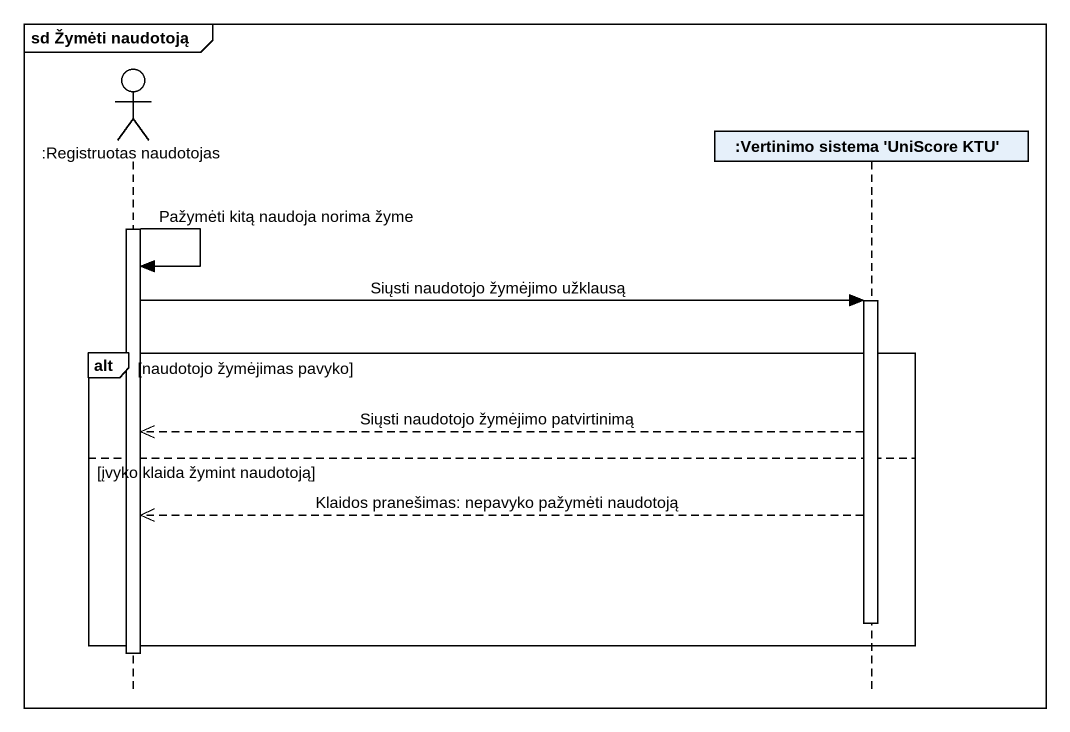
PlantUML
@startuml
mainframe sd Žymėti naudotoją
hide footbox
actor ":Registruotas naudotojas" as Registruotas_naudotojas
participant ":Vertinimo sistema 'UniScore KTU'" as Vertinimo_sistema_UniScore

activate Registruotas_naudotojas
Registruotas_naudotojas -> Registruotas_naudotojas : Pažymėti kitą naudoja norima žyme
Registruotas_naudotojas -> Vertinimo_sistema_UniScore : Siųsti naudotojo žymėjimo užklausą
activate Vertinimo_sistema_UniScore
alt naudotojo žymėjimas pavyko
  Vertinimo_sistema_UniScore -->> Registruotas_naudotojas : Siųsti naudotojo žymėjimo patvirtinimą
else įvyko klaida žymint naudotoją
  Vertinimo_sistema_UniScore -->> Registruotas_naudotojas : Klaidos pranešimas: nepavyko pažymėti naudotoją
  deactivate Vertinimo_sistema_UniScore
end
deactivate Registruotas_naudotojas
@enduml
